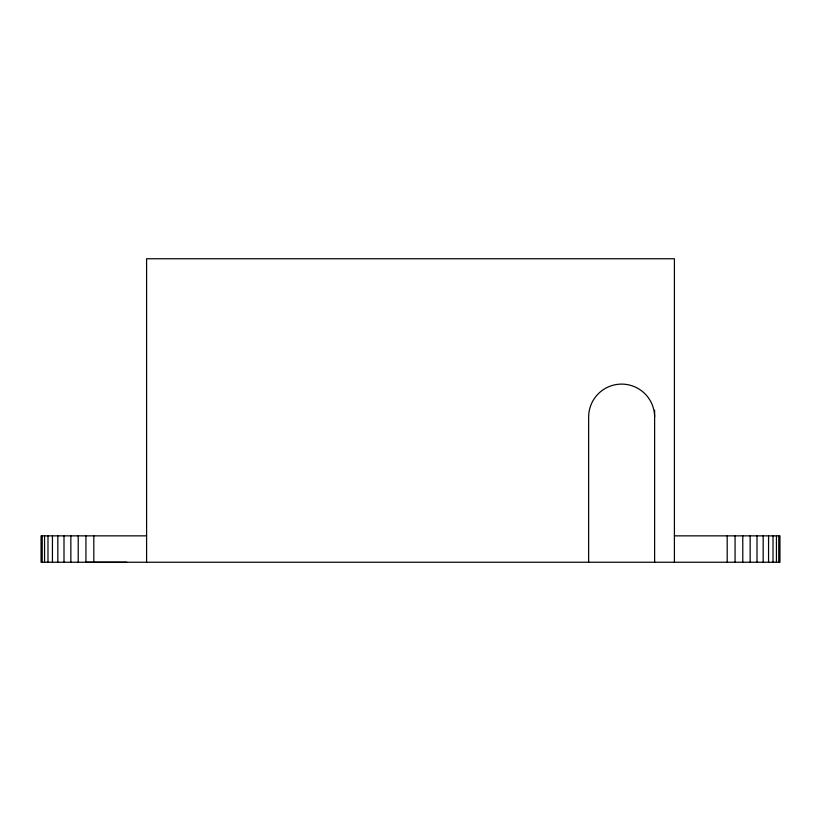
<?xml version="1.0" encoding="UTF-8"?>
<svg xmlns="http://www.w3.org/2000/svg" width="821" height="821" viewBox="0 0 821 821"><rect width="100%" height="100%" fill="white"/><g stroke="black" fill="none" stroke-linecap="round" stroke-linejoin="round"><path stroke-width="1.23" d="M146.59 535.856L41.05 535.856L41.05 562.241L126.732 562.241M674.41 535.856L779.95 535.856L779.95 562.241L85.928 562.241L85.928 535.856M778.77 535.856L778.77 562.241M776.44 535.856L776.44 562.241M773.013 535.856L773.013 562.241M768.559 535.856L768.559 562.241M763.171 535.856L763.171 562.241M756.993 535.856L756.993 562.241M750.148 535.856L750.148 562.241M742.779 535.856L742.779 562.241M735.072 535.856L735.072 562.241M727.19 535.856L727.19 562.241M674.41 562.241L674.41 258.759L146.59 258.759L146.59 562.241M654.614 410.284L654.614 562.241M588.636 562.241L588.636 417.099A32.984 32.984 0 0 1 621.62 384.105A32.984 32.984 0 0 1 654.614 417.099M93.81 535.856L93.81 562.231M78.221 535.856L78.221 562.231M70.852 535.856L70.852 562.231M64.007 535.856L64.007 562.231M57.829 535.856L57.829 562.231M52.441 535.856L52.441 562.231M47.987 535.856L47.987 562.231M44.56 535.856L44.56 562.231M42.23 535.856L42.23 562.231"/></g></svg>
